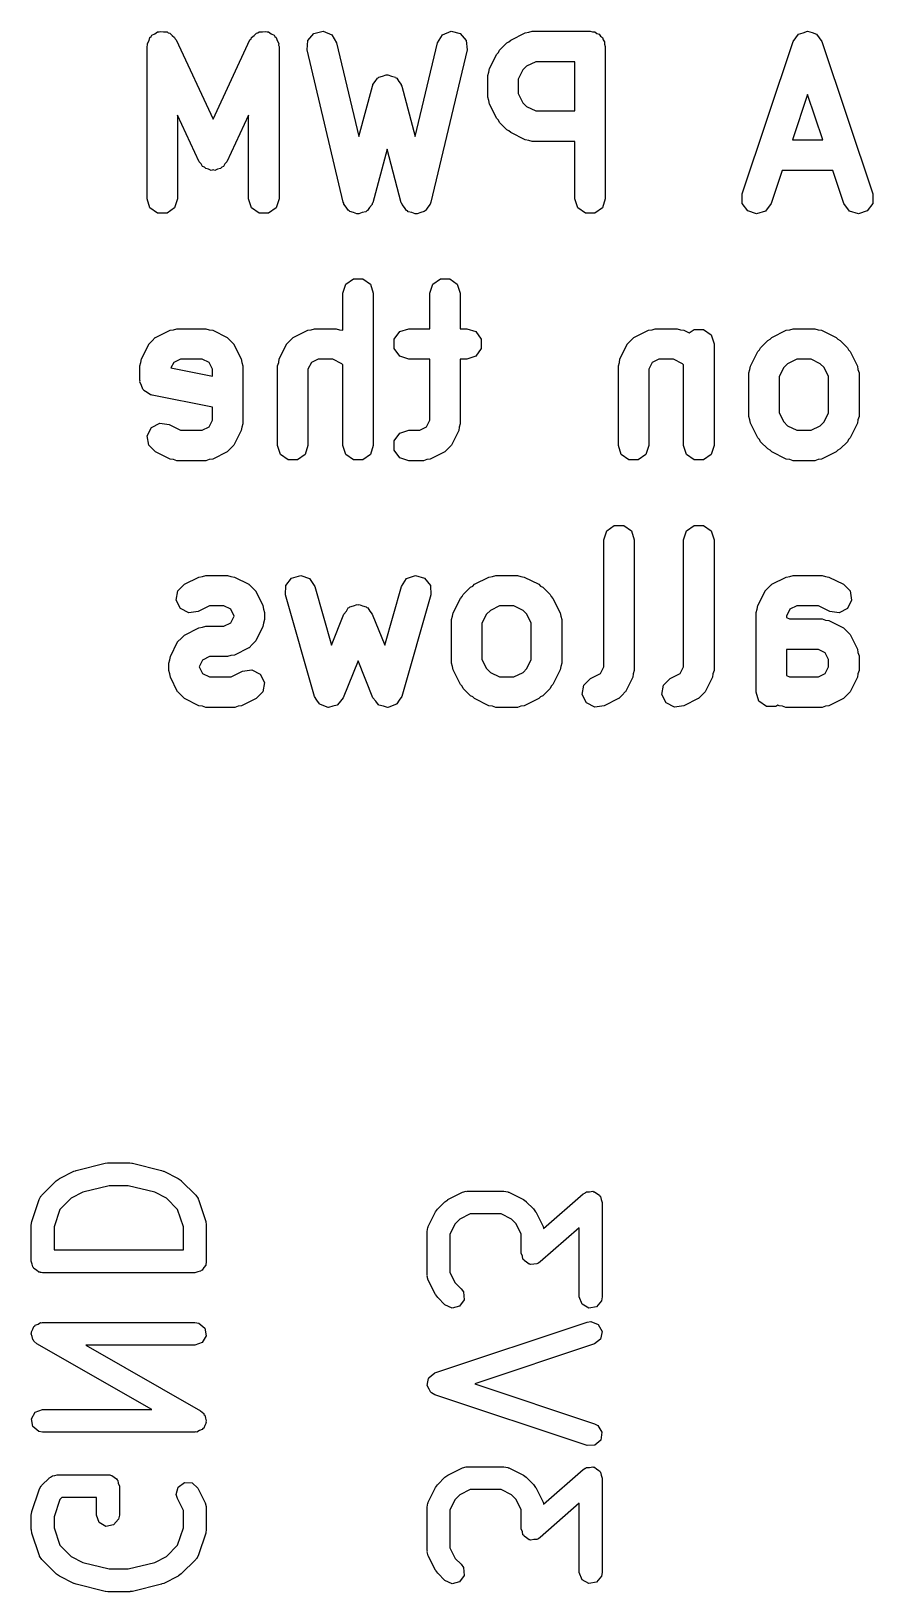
# Model space of a CAD drawing. Extents: x 102.4 to 200.2, y -128.1 to -62.9.
# Drawn here: x 168.97 to 174.5, y -91.78 to -81.54 of the extents above; entities that cross this region are included whole.
import ezdxf

# ---------------------------------------------------------------- set-up
doc = ezdxf.new("R2010")
doc.units = 0
doc.layers.add('BLACK', color=7, linetype='CONTINUOUS')

msp = doc.modelspace()

# ---------------------------------------------------------------- linework, layer by layer
at = {"layer": 'BLACK', "linetype": 'CONTINUOUS'}
for p, q in [((169.76, -81.5731), (169.765, -81.5645)), ((169.765, -81.5645), (169.785, -81.5553)), ((169.785, -81.5553), (169.802, -81.5425)), ((169.802, -81.5425), (169.812, -81.5425)), ((169.812, -81.5425), (169.821, -81.5384)), ((169.821, -81.5384), (169.842, -81.5425)), ((169.842, -81.5425), (169.864, -81.5425)), ((169.864, -81.5425), (169.872, -81.5483)), ((169.872, -81.5483), (169.882, -81.5501)), ((169.882, -81.5501), (169.897, -81.566)), ((170.437, -81.566), (170.452, -81.5501)), ((170.452, -81.5501), (170.461, -81.5483)), ((170.461, -81.5483), (170.469, -81.5425)), ((170.469, -81.5425), (170.491, -81.5425)), ((170.491, -81.5425), (170.512, -81.5384)), ((170.512, -81.5384), (170.521, -81.5425)), ((170.521, -81.5425), (170.531, -81.5425)), ((170.531, -81.5425), (170.549, -81.5553)), ((170.549, -81.5553), (170.568, -81.5645)), ((170.568, -81.5645), (170.573, -81.5731)), ((170.789, -81.5992), (170.829, -81.5523)), ((170.829, -81.5523), (170.889, -81.5379)), ((170.889, -81.5379), (170.946, -81.5617)), ((170.946, -81.5617), (170.978, -81.6145)), ((171.641, -81.6145), (171.673, -81.5617)), ((171.673, -81.5617), (171.73, -81.5379)), ((171.73, -81.5379), (171.79, -81.5523)), ((171.79, -81.5523), (171.83, -81.5992)), ((172.122, -81.5958), (172.217, -81.5482)), ((172.217, -81.5482), (172.24, -81.5447)), ((172.24, -81.5447), (172.262, -81.5376)), ((172.262, -81.5376), (172.643, -81.5376)), ((172.643, -81.5376), (172.658, -81.5425)), ((172.658, -81.5425), (172.674, -81.5425)), ((172.674, -81.5425), (172.687, -81.5518)), ((172.687, -81.5518), (172.702, -81.5567)), ((172.702, -81.5567), (172.711, -81.5695)), ((173.994, -81.5817), (174.012, -81.5572)), ((174.012, -81.5572), (174.013, -81.5569)), ((174.013, -81.5563), (174.042, -81.5472)), ((174.013, -81.5569), (174.013, -81.5563)), ((174.042, -81.5472), (174.071, -81.5376)), ((174.071, -81.5379), (174.072, -81.5376)), ((174.071, -81.5376), (174.071, -81.5379)), ((174.072, -81.5376), (174.101, -81.5471)), ((174.101, -81.5471), (174.13, -81.5563)), ((174.13, -81.5563), (174.13, -81.5569)), ((174.13, -81.5569), (174.131, -81.5572)), ((174.131, -81.5572), (174.148, -81.5817)), ((169.733, -81.6376), (169.736, -81.6283)), ((169.733, -82.6376), (169.733, -81.6376)), ((169.735, -81.6186), (169.746, -81.5995)), ((169.736, -81.6283), (169.735, -81.6186)), ((169.746, -81.5995), (169.752, -81.5788)), ((169.752, -81.5788), (169.76, -81.5731)), ((169.897, -81.566), (169.914, -81.5788)), ((169.914, -81.5788), (169.917, -81.5882)), ((169.917, -81.5882), (169.924, -81.5953)), ((169.924, -81.5953), (170.167, -82.1154)), ((170.167, -82.1154), (170.409, -81.5953)), ((170.409, -81.5953), (170.416, -81.5882)), ((170.416, -81.5882), (170.419, -81.5788)), ((170.419, -81.5788), (170.437, -81.566)), ((170.573, -81.5731), (170.581, -81.5788)), ((170.581, -81.5788), (170.588, -81.5995)), ((170.588, -81.5995), (170.598, -81.6186)), ((170.598, -81.6186), (170.597, -81.6283)), ((170.597, -81.6283), (170.6, -81.6376)), ((170.6, -81.6376), (170.6, -82.6376)), ((170.784, -81.6608), (170.789, -81.5992)), ((171.022, -82.6608), (170.784, -81.6608)), ((170.978, -81.6145), (171.125, -82.2289)), ((171.495, -82.2289), (171.641, -81.6145)), ((171.835, -81.6608), (171.597, -82.6608)), ((171.83, -81.5992), (171.835, -81.6608)), ((172.041, -81.6766), (172.048, -81.6621)), ((172.048, -81.6621), (172.096, -81.6145)), ((172.096, -81.6145), (172.11, -81.6072)), ((172.11, -81.6072), (172.122, -81.5958)), ((172.711, -81.5695), (172.724, -81.5788)), ((172.724, -81.5788), (172.729, -81.5939)), ((172.729, -81.5939), (172.738, -81.6067)), ((172.738, -81.6067), (172.738, -81.6226)), ((172.738, -81.6226), (172.743, -81.6376)), ((172.743, -81.6376), (172.743, -82.6376)), ((173.643, -82.606), (173.977, -81.606)), ((173.977, -81.606), (173.994, -81.5817)), ((174.148, -81.5817), (174.166, -81.606)), ((174.166, -81.606), (174.5, -82.606)), ((171.982, -81.7834), (172.03, -81.6881)), ((172.03, -81.6881), (172.041, -81.6766)), ((172.226, -81.7674), (172.201, -81.7921)), ((172.286, -81.7376), (172.226, -81.7674)), ((172.543, -81.7376), (172.286, -81.7376)), ((172.543, -82.0614), (172.543, -81.7376)), ((171.216, -81.8874), (171.232, -81.8674)), ((171.232, -81.8674), (171.246, -81.8457)), ((171.246, -81.8457), (171.252, -81.8437)), ((171.252, -81.8437), (171.255, -81.8394)), ((171.255, -81.8394), (171.28, -81.8328)), ((171.28, -81.8328), (171.304, -81.8235)), ((171.304, -81.8235), (171.31, -81.8249)), ((171.31, -81.8249), (171.315, -81.8235)), ((171.315, -81.8235), (171.339, -81.8328)), ((171.339, -81.8328), (171.364, -81.8394)), ((171.364, -81.8394), (171.367, -81.8437)), ((171.367, -81.8437), (171.373, -81.8457)), ((171.373, -81.8457), (171.387, -81.8673)), ((171.387, -81.8673), (171.403, -81.8874)), ((171.971, -81.8281), (171.979, -81.8062)), ((171.971, -81.971), (171.971, -81.8281)), ((171.979, -81.8062), (171.982, -81.7834)), ((172.201, -81.7921), (172.171, -81.8517)), ((172.171, -81.8517), (172.171, -81.9473)), ((171.125, -82.2289), (171.213, -81.8976)), ((171.213, -81.8976), (171.216, -81.8929)), ((171.216, -81.8929), (171.216, -81.8874)), ((171.403, -81.8874), (171.403, -81.8929)), ((171.403, -81.8929), (171.406, -81.8976)), ((171.406, -81.8976), (171.495, -82.2289)), ((171.979, -81.9929), (171.971, -81.971)), ((172.171, -81.9473), (172.201, -82.007)), ((174.071, -81.9538), (173.972, -82.2519)), ((174.171, -82.2519), (174.071, -81.9538)), ((171.982, -82.0157), (171.979, -81.9929)), ((172.03, -82.1109), (171.982, -82.0157)), ((172.201, -82.007), (172.226, -82.0316)), ((172.226, -82.0316), (172.286, -82.0614)), ((172.286, -82.0614), (172.543, -82.0614)), ((170.076, -82.3942), (169.933, -82.0884)), ((169.933, -82.0884), (169.933, -82.6376)), ((170.4, -82.0884), (170.257, -82.3942)), ((170.4, -82.6376), (170.4, -82.0884)), ((172.041, -82.1225), (172.03, -82.1109)), ((172.048, -82.1369), (172.041, -82.1225)), ((172.096, -82.1845), (172.048, -82.1369)), ((172.11, -82.1919), (172.096, -82.1845)), ((172.122, -82.2033), (172.11, -82.1919)), ((172.217, -82.2509), (172.122, -82.2033)), ((172.24, -82.2543), (172.217, -82.2509)), ((172.262, -82.2614), (172.24, -82.2543)), ((172.543, -82.2614), (172.262, -82.2614)), ((172.543, -82.6376), (172.543, -82.2614)), ((173.972, -82.2519), (174.171, -82.2519)), ((171.31, -82.3114), (171.216, -82.6634)), ((171.403, -82.6634), (171.31, -82.3114)), ((170.089, -82.4082), (170.076, -82.3942)), ((170.098, -82.425), (170.089, -82.4082)), ((170.11, -82.4303), (170.098, -82.425)), ((170.118, -82.4394), (170.11, -82.4303)), ((170.137, -82.443), (170.118, -82.4394)), ((170.154, -82.4512), (170.137, -82.443)), ((170.167, -82.4488), (170.154, -82.4512)), ((170.179, -82.4512), (170.167, -82.4488)), ((170.196, -82.443), (170.179, -82.4512)), ((170.215, -82.4394), (170.196, -82.443)), ((170.224, -82.4303), (170.215, -82.4394)), ((170.235, -82.425), (170.224, -82.4303)), ((170.244, -82.4082), (170.235, -82.425)), ((170.257, -82.3942), (170.244, -82.4082)), ((173.905, -82.4519), (173.833, -82.6692)), ((174.237, -82.4519), (173.905, -82.4519)), ((174.31, -82.6692), (174.237, -82.4519)), ((169.752, -82.6964), (169.733, -82.6376)), ((169.933, -82.6376), (169.914, -82.6964)), ((170.419, -82.6964), (170.4, -82.6376)), ((170.6, -82.6376), (170.581, -82.6964)), ((171.025, -82.6667), (171.022, -82.6608)), ((171.026, -82.6736), (171.025, -82.6667)), ((171.041, -82.6926), (171.026, -82.6736)), ((171.211, -82.6761), (171.195, -82.6947)), ((171.212, -82.6692), (171.211, -82.6761)), ((171.216, -82.6634), (171.212, -82.6692)), ((171.407, -82.6692), (171.403, -82.6634)), ((171.408, -82.6761), (171.407, -82.6692)), ((171.424, -82.6947), (171.408, -82.6761)), ((171.593, -82.6736), (171.578, -82.6926)), ((171.594, -82.6667), (171.593, -82.6736)), ((171.597, -82.6608), (171.594, -82.6667)), ((172.562, -82.6964), (172.543, -82.6376)), ((172.743, -82.6376), (172.724, -82.6964)), ((173.643, -82.6678), (173.643, -82.606)), ((173.679, -82.7181), (173.643, -82.6678)), ((173.833, -82.6692), (173.796, -82.719)), ((174.347, -82.719), (174.31, -82.6692)), ((174.5, -82.6678), (174.464, -82.7181)), ((174.5, -82.606), (174.5, -82.6678)), ((169.802, -82.7327), (169.752, -82.6964)), ((169.864, -82.7327), (169.802, -82.7327)), ((169.914, -82.6964), (169.864, -82.7327)), ((170.469, -82.7327), (170.419, -82.6964)), ((170.531, -82.7327), (170.469, -82.7327)), ((170.581, -82.6964), (170.531, -82.7327)), ((171.054, -82.7135), (171.041, -82.6926)), ((171.06, -82.7162), (171.054, -82.7135)), ((171.065, -82.7216), (171.06, -82.7162)), ((171.088, -82.7279), (171.065, -82.7216)), ((171.111, -82.7373), (171.088, -82.7279)), ((171.118, -82.7357), (171.111, -82.7373)), ((171.124, -82.7375), (171.118, -82.7357)), ((171.147, -82.7287), (171.124, -82.7375)), ((171.171, -82.723), (171.147, -82.7287)), ((171.176, -82.7177), (171.171, -82.723)), ((171.182, -82.7153), (171.176, -82.7177)), ((171.195, -82.6947), (171.182, -82.7153)), ((171.437, -82.7153), (171.424, -82.6947)), ((171.443, -82.7177), (171.437, -82.7153)), ((171.448, -82.723), (171.443, -82.7177)), ((171.472, -82.7287), (171.448, -82.723)), ((171.495, -82.7375), (171.472, -82.7287)), ((171.501, -82.7357), (171.495, -82.7375)), ((171.508, -82.7373), (171.501, -82.7357)), ((171.531, -82.7279), (171.508, -82.7373)), ((171.554, -82.7216), (171.531, -82.7279)), ((171.559, -82.7162), (171.554, -82.7216)), ((171.565, -82.7135), (171.559, -82.7162)), ((171.578, -82.6926), (171.565, -82.7135)), ((172.612, -82.7327), (172.562, -82.6964)), ((172.674, -82.7327), (172.612, -82.7327)), ((172.724, -82.6964), (172.674, -82.7327)), ((173.737, -82.7376), (173.679, -82.7181)), ((173.796, -82.719), (173.737, -82.7376)), ((174.406, -82.7376), (174.347, -82.719)), ((174.464, -82.7181), (174.406, -82.7376)), ((171.019, -83.2576), (171.038, -83.1988)), ((171.038, -83.1988), (171.088, -83.1625)), ((171.088, -83.1625), (171.15, -83.1625)), ((171.15, -83.1625), (171.2, -83.1988)), ((171.2, -83.1988), (171.219, -83.2576)), ((171.59, -83.2576), (171.61, -83.1988)), ((171.61, -83.1988), (171.66, -83.1625)), ((171.66, -83.1625), (171.721, -83.1625)), ((171.721, -83.1625), (171.771, -83.1988)), ((171.771, -83.1988), (171.79, -83.2576)), ((171.019, -83.5012), (171.019, -83.2576)), ((171.219, -83.2576), (171.219, -84.2576)), ((171.59, -83.491), (171.59, -83.2576)), ((171.79, -83.2576), (171.79, -83.491)), ((169.789, -83.5491), (169.884, -83.5015)), ((169.884, -83.5015), (169.907, -83.4981)), ((169.907, -83.4981), (169.929, -83.491)), ((169.929, -83.491), (170.119, -83.491)), ((170.119, -83.491), (170.141, -83.4981)), ((170.141, -83.4981), (170.164, -83.5015)), ((170.164, -83.5015), (170.259, -83.5491)), ((170.693, -83.5491), (170.789, -83.5015)), ((170.789, -83.5015), (170.811, -83.4981)), ((170.811, -83.4981), (170.833, -83.491)), ((170.833, -83.491), (170.976, -83.491)), ((170.976, -83.491), (170.998, -83.4981)), ((170.998, -83.4981), (171.019, -83.5012)), ((171.357, -83.56), (171.394, -83.51)), ((171.394, -83.51), (171.452, -83.491)), ((171.452, -83.491), (171.59, -83.491)), ((171.79, -83.491), (171.833, -83.491)), ((171.833, -83.491), (171.892, -83.51)), ((171.892, -83.51), (171.928, -83.56)), ((172.931, -83.5491), (173.027, -83.5015)), ((173.027, -83.5015), (173.05, -83.4981)), ((173.05, -83.4981), (173.071, -83.491)), ((173.071, -83.491), (173.214, -83.491)), ((173.214, -83.491), (173.236, -83.4981)), ((173.236, -83.4981), (173.259, -83.5015)), ((173.259, -83.5015), (173.294, -83.5191)), ((173.294, -83.5191), (173.326, -83.4958)), ((173.326, -83.4958), (173.388, -83.4958)), ((173.388, -83.4958), (173.438, -83.5322)), ((173.836, -83.5491), (173.931, -83.5015)), ((173.931, -83.5015), (173.954, -83.4981)), ((173.954, -83.4981), (173.976, -83.491)), ((173.976, -83.491), (174.119, -83.491)), ((174.119, -83.491), (174.141, -83.4981)), ((174.141, -83.4981), (174.164, -83.5015)), ((174.164, -83.5015), (174.259, -83.5491)), ((169.696, -83.6891), (169.744, -83.5939)), ((169.744, -83.5933), (169.745, -83.5925)), ((169.744, -83.5939), (169.744, -83.5933)), ((169.745, -83.5925), (169.766, -83.5713)), ((169.766, -83.5713), (169.787, -83.5498)), ((169.787, -83.5498), (169.788, -83.5497)), ((169.788, -83.5497), (169.789, -83.5491)), ((170.259, -83.5491), (170.26, -83.5497)), ((170.26, -83.5497), (170.26, -83.5498)), ((170.26, -83.5498), (170.282, -83.5713)), ((170.282, -83.5713), (170.303, -83.5925)), ((170.303, -83.5925), (170.303, -83.5933)), ((170.303, -83.5933), (170.304, -83.5939)), ((170.304, -83.5939), (170.351, -83.6891)), ((170.601, -83.6891), (170.649, -83.5939)), ((170.649, -83.5925), (170.671, -83.5713)), ((170.649, -83.5933), (170.649, -83.5925)), ((170.649, -83.5939), (170.649, -83.5933)), ((170.671, -83.5713), (170.692, -83.5498)), ((170.692, -83.5498), (170.693, -83.5497)), ((170.693, -83.5497), (170.693, -83.5491)), ((171.357, -83.6219), (171.357, -83.56)), ((171.928, -83.56), (171.928, -83.6219)), ((172.839, -83.6891), (172.887, -83.5939)), ((172.887, -83.5925), (172.909, -83.5713)), ((172.887, -83.5933), (172.887, -83.5925)), ((172.887, -83.5939), (172.887, -83.5933)), ((172.909, -83.5713), (172.93, -83.5498)), ((172.93, -83.5498), (172.931, -83.5497)), ((172.931, -83.5497), (172.931, -83.5491)), ((173.438, -83.5322), (173.457, -83.591)), ((173.457, -83.591), (173.457, -84.2576)), ((173.763, -83.6155), (173.81, -83.5679)), ((173.81, -83.5679), (173.825, -83.5605)), ((173.825, -83.5605), (173.836, -83.5491)), ((174.259, -83.5491), (174.271, -83.5605)), ((174.271, -83.5605), (174.285, -83.5679)), ((174.285, -83.5679), (174.333, -83.6155)), ((169.686, -83.7338), (169.693, -83.7119)), ((169.693, -83.7119), (169.696, -83.6891)), ((169.908, -83.7131), (169.89, -83.748)), ((169.952, -83.691), (169.908, -83.7131)), ((170.095, -83.691), (169.952, -83.691)), ((170.14, -83.7131), (170.095, -83.691)), ((170.162, -83.7574), (170.14, -83.7131)), ((170.351, -83.6891), (170.355, -83.7119)), ((170.355, -83.7119), (170.362, -83.7338)), ((170.59, -83.7338), (170.598, -83.7119)), ((170.598, -83.7119), (170.601, -83.6891)), ((170.813, -83.7131), (170.79, -83.7574)), ((170.857, -83.691), (170.813, -83.7131)), ((170.953, -83.691), (170.857, -83.691)), ((171.012, -83.7208), (170.953, -83.691)), ((171.394, -83.6719), (171.357, -83.6219)), ((171.452, -83.691), (171.394, -83.6719)), ((171.59, -83.691), (171.452, -83.691)), ((171.59, -84.0912), (171.59, -83.691)), ((171.833, -83.691), (171.79, -83.691)), ((171.79, -83.691), (171.79, -84.1148)), ((171.892, -83.6719), (171.833, -83.691)), ((171.928, -83.6219), (171.892, -83.6719)), ((172.829, -83.7338), (172.836, -83.7119)), ((172.836, -83.7119), (172.839, -83.6891)), ((173.051, -83.7131), (173.029, -83.7574)), ((173.095, -83.691), (173.051, -83.7131)), ((173.191, -83.691), (173.095, -83.691)), ((173.25, -83.7208), (173.191, -83.691)), ((173.696, -83.7367), (173.744, -83.6415)), ((173.744, -83.6415), (173.755, -83.6299)), ((173.755, -83.6299), (173.763, -83.6155)), ((174, -83.691), (173.94, -83.7208)), ((174.095, -83.691), (174, -83.691)), ((174.155, -83.7208), (174.095, -83.691)), ((174.333, -83.6155), (174.34, -83.6299)), ((174.34, -83.6299), (174.351, -83.6415)), ((174.351, -83.6415), (174.399, -83.7367)), ((169.686, -83.829), (169.686, -83.7338)), ((169.89, -83.748), (170.162, -83.8023)), ((170.162, -83.8023), (170.162, -83.7574)), ((170.362, -83.7338), (170.362, -84.1148)), ((170.59, -84.2576), (170.59, -83.7338)), ((170.79, -83.7574), (170.79, -84.2576)), ((171.019, -83.7276), (171.012, -83.7208)), ((171.019, -84.2576), (171.019, -83.7276)), ((172.829, -84.2576), (172.829, -83.7338)), ((173.029, -83.7574), (173.029, -84.2576)), ((173.257, -83.7276), (173.25, -83.7208)), ((173.257, -84.2576), (173.257, -83.7276)), ((173.686, -83.7814), (173.693, -83.7595)), ((173.686, -84.0671), (173.686, -83.7814)), ((173.693, -83.7595), (173.696, -83.7367)), ((173.916, -83.7454), (173.886, -83.805)), ((173.886, -83.805), (173.886, -84.0435)), ((173.94, -83.7208), (173.916, -83.7454)), ((174.18, -83.7454), (174.155, -83.7208)), ((174.21, -83.805), (174.18, -83.7454)), ((174.21, -84.0435), (174.21, -83.805)), ((174.399, -83.7367), (174.402, -83.7595)), ((174.402, -83.7595), (174.41, -83.7814)), ((174.41, -83.7814), (174.41, -84.0671)), ((169.688, -83.8348), (169.686, -83.829)), ((169.686, -83.8407), (169.688, -83.8348)), ((169.697, -83.8637), (169.686, -83.8407)), ((169.705, -83.8878), (169.697, -83.8637)), ((169.71, -83.8914), (169.705, -83.8878)), ((169.712, -83.8969), (169.71, -83.8914)), ((169.734, -83.9093), (169.712, -83.8969)), ((169.755, -83.9242), (169.734, -83.9093)), ((169.761, -83.9242), (169.755, -83.9242)), ((169.766, -83.9271), (169.761, -83.9242)), ((170.162, -84.0063), (169.766, -83.9271)), ((170.162, -84.0912), (170.162, -84.0063)), ((169.762, -84.1398), (169.817, -84.1114)), ((169.817, -84.1114), (169.878, -84.1206)), ((169.878, -84.1206), (169.952, -84.1576)), ((170.14, -84.1355), (170.162, -84.0912)), ((170.362, -84.1148), (170.355, -84.1367)), ((171.568, -84.1355), (171.59, -84.0912)), ((171.79, -84.1148), (171.783, -84.1367)), ((173.693, -84.0891), (173.686, -84.0671)), ((173.696, -84.1119), (173.693, -84.0891)), ((173.744, -84.2071), (173.696, -84.1119)), ((173.886, -84.0435), (173.916, -84.1031)), ((173.916, -84.1031), (173.94, -84.1278)), ((174.155, -84.1278), (174.18, -84.1031)), ((174.18, -84.1031), (174.21, -84.0435)), ((174.399, -84.1119), (174.351, -84.2071)), ((174.402, -84.0891), (174.399, -84.1119)), ((174.41, -84.0671), (174.402, -84.0891)), ((169.734, -84.1951), (169.762, -84.1398)), ((169.745, -84.2561), (169.734, -84.1951)), ((169.952, -84.1576), (170.095, -84.1576)), ((170.095, -84.1576), (170.14, -84.1355)), ((170.351, -84.1595), (170.304, -84.2547)), ((170.355, -84.1367), (170.351, -84.1595)), ((171.357, -84.2267), (171.394, -84.1767)), ((171.357, -84.2885), (171.357, -84.2267)), ((171.394, -84.1767), (171.452, -84.1576)), ((171.452, -84.1576), (171.524, -84.1576)), ((171.524, -84.1576), (171.568, -84.1355)), ((171.78, -84.1595), (171.732, -84.2547)), ((171.783, -84.1367), (171.78, -84.1595)), ((173.755, -84.2186), (173.744, -84.2071)), ((173.763, -84.2331), (173.755, -84.2186)), ((173.94, -84.1278), (174, -84.1576)), ((174, -84.1576), (174.095, -84.1576)), ((174.095, -84.1576), (174.155, -84.1278)), ((174.34, -84.2186), (174.333, -84.2331)), ((174.351, -84.2071), (174.34, -84.2186)), ((169.789, -84.2994), (169.745, -84.2561)), ((169.884, -84.3471), (169.789, -84.2994)), ((170.259, -84.2994), (170.164, -84.3471)), ((170.26, -84.2989), (170.259, -84.2994)), ((170.282, -84.2772), (170.26, -84.2988)), ((170.26, -84.2988), (170.26, -84.2989)), ((170.303, -84.2561), (170.282, -84.2772)), ((170.304, -84.2547), (170.303, -84.2553)), ((170.303, -84.2553), (170.303, -84.2561)), ((170.61, -84.3164), (170.59, -84.2576)), ((170.66, -84.3527), (170.61, -84.3164)), ((170.771, -84.3164), (170.721, -84.3527)), ((170.79, -84.2576), (170.771, -84.3164)), ((171.038, -84.3164), (171.019, -84.2576)), ((171.088, -84.3527), (171.038, -84.3164)), ((171.2, -84.3164), (171.15, -84.3527)), ((171.219, -84.2576), (171.2, -84.3164)), ((171.394, -84.3385), (171.357, -84.2885)), ((171.688, -84.2994), (171.592, -84.3471)), ((171.689, -84.2988), (171.688, -84.2989)), ((171.688, -84.2989), (171.688, -84.2994)), ((171.71, -84.2772), (171.689, -84.2988)), ((171.732, -84.2561), (171.71, -84.2772)), ((171.732, -84.2547), (171.732, -84.2553)), ((171.732, -84.2553), (171.732, -84.2561)), ((172.848, -84.3164), (172.829, -84.2576)), ((172.898, -84.3527), (172.848, -84.3164)), ((173.009, -84.3164), (172.959, -84.3527)), ((173.029, -84.2576), (173.009, -84.3164)), ((173.276, -84.3164), (173.257, -84.2576)), ((173.326, -84.3527), (173.276, -84.3164)), ((173.438, -84.3164), (173.388, -84.3527)), ((173.457, -84.2576), (173.438, -84.3164)), ((173.81, -84.2807), (173.763, -84.2331)), ((173.825, -84.2881), (173.81, -84.2807)), ((173.836, -84.2994), (173.825, -84.2881)), ((173.931, -84.3471), (173.836, -84.2994)), ((174.259, -84.2994), (174.164, -84.3471)), ((174.271, -84.2881), (174.259, -84.2994)), ((174.285, -84.2807), (174.271, -84.2881)), ((174.333, -84.2331), (174.285, -84.2807)), ((169.907, -84.3505), (169.884, -84.3471)), ((169.929, -84.3576), (169.907, -84.3505)), ((170.119, -84.3576), (169.929, -84.3576)), ((170.141, -84.3505), (170.119, -84.3576)), ((170.164, -84.3471), (170.141, -84.3505)), ((170.721, -84.3527), (170.66, -84.3527)), ((171.15, -84.3527), (171.088, -84.3527)), ((171.452, -84.3576), (171.394, -84.3385)), ((171.548, -84.3576), (171.452, -84.3576)), ((171.57, -84.3505), (171.548, -84.3576)), ((171.592, -84.3471), (171.57, -84.3505)), ((172.959, -84.3527), (172.898, -84.3527)), ((173.388, -84.3527), (173.326, -84.3527)), ((173.954, -84.3505), (173.931, -84.3471)), ((173.976, -84.3576), (173.954, -84.3505)), ((174.119, -84.3576), (173.976, -84.3576)), ((174.141, -84.3505), (174.119, -84.3576)), ((174.164, -84.3471), (174.141, -84.3505)), ((172.733, -84.8776), (172.752, -84.8188)), ((172.752, -84.8188), (172.802, -84.7825)), ((172.802, -84.7825), (172.864, -84.7825)), ((172.864, -84.7825), (172.914, -84.8188)), ((172.914, -84.8188), (172.933, -84.8776)), ((173.257, -84.8776), (173.276, -84.8188)), ((173.276, -84.8188), (173.326, -84.7825)), ((173.326, -84.7825), (173.388, -84.7825)), ((173.388, -84.7825), (173.438, -84.8188)), ((173.438, -84.8188), (173.457, -84.8776)), ((172.733, -85.7112), (172.733, -84.8776)), ((172.933, -84.8776), (172.933, -85.7348)), ((173.257, -85.7112), (173.257, -84.8776)), ((173.457, -84.8776), (173.457, -85.7348)), ((169.979, -85.1691), (170.074, -85.1215)), ((170.074, -85.1215), (170.097, -85.1181)), ((170.097, -85.1181), (170.119, -85.111)), ((170.119, -85.111), (170.262, -85.111)), ((170.262, -85.111), (170.284, -85.1181)), ((170.284, -85.1181), (170.307, -85.1215)), ((170.307, -85.1215), (170.402, -85.1691)), ((170.644, -85.1767), (170.682, -85.128)), ((170.682, -85.128), (170.742, -85.111)), ((170.742, -85.111), (170.8, -85.1322)), ((170.8, -85.1322), (170.834, -85.1835)), ((171.404, -85.1835), (171.438, -85.1322)), ((171.438, -85.1322), (171.496, -85.111)), ((171.496, -85.111), (171.556, -85.128)), ((171.556, -85.128), (171.594, -85.1767)), ((171.884, -85.1691), (171.979, -85.1215)), ((171.979, -85.1215), (172.002, -85.1181)), ((172.002, -85.1181), (172.024, -85.111)), ((172.024, -85.111), (172.167, -85.111)), ((172.167, -85.111), (172.189, -85.1181)), ((172.189, -85.1181), (172.211, -85.1215)), ((172.211, -85.1215), (172.307, -85.1691)), ((173.836, -85.1691), (173.931, -85.1215)), ((173.931, -85.1215), (173.954, -85.1181)), ((173.954, -85.1181), (173.976, -85.111)), ((173.976, -85.111), (174.167, -85.111)), ((174.167, -85.111), (174.189, -85.1181)), ((174.189, -85.1181), (174.211, -85.1215)), ((174.211, -85.1215), (174.307, -85.1691)), ((169.925, -85.2735), (169.935, -85.2125)), ((169.935, -85.2125), (169.979, -85.1691)), ((170.402, -85.1691), (170.402, -85.1697)), ((170.402, -85.1697), (170.403, -85.1698)), ((170.403, -85.1698), (170.424, -85.1913)), ((170.424, -85.1913), (170.446, -85.2125)), ((170.446, -85.2125), (170.446, -85.2133)), ((170.446, -85.2133), (170.447, -85.2138)), ((170.447, -85.2138), (170.494, -85.3091)), ((170.642, -85.2384), (170.644, -85.1767)), ((170.832, -85.9051), (170.642, -85.2384)), ((170.834, -85.1835), (170.944, -85.5689)), ((171.294, -85.5689), (171.404, -85.1835)), ((171.596, -85.2384), (171.406, -85.9051)), ((171.594, -85.1767), (171.596, -85.2384)), ((171.792, -85.2615), (171.803, -85.2499)), ((171.803, -85.2499), (171.81, -85.2355)), ((171.81, -85.2355), (171.858, -85.1879)), ((171.858, -85.1879), (171.872, -85.1805)), ((171.872, -85.1805), (171.884, -85.1691)), ((172.307, -85.1691), (172.318, -85.1805)), ((172.318, -85.1805), (172.333, -85.1879)), ((172.333, -85.1879), (172.38, -85.2355)), ((172.38, -85.2355), (172.388, -85.2499)), ((172.388, -85.2499), (172.399, -85.2615)), ((173.744, -85.3091), (173.792, -85.2138)), ((173.792, -85.2125), (173.814, -85.1913)), ((173.792, -85.2133), (173.792, -85.2125)), ((173.792, -85.2138), (173.792, -85.2133)), ((173.814, -85.1913), (173.835, -85.1698)), ((173.835, -85.1698), (173.836, -85.1697)), ((173.836, -85.1697), (173.836, -85.1691)), ((174.307, -85.1691), (174.351, -85.2125)), ((174.351, -85.2125), (174.361, -85.2735)), ((169.953, -85.3287), (169.925, -85.2735)), ((170.007, -85.3572), (169.953, -85.3287)), ((170.069, -85.348), (170.007, -85.3572)), ((170.143, -85.311), (170.069, -85.348)), ((170.238, -85.311), (170.143, -85.311)), ((170.283, -85.3331), (170.238, -85.311)), ((170.305, -85.3774), (170.283, -85.3331)), ((170.494, -85.3091), (170.498, -85.3319)), ((170.498, -85.3319), (170.505, -85.3538)), ((170.505, -85.3538), (170.505, -85.4014)), ((171.026, -85.3643), (171.042, -85.3454)), ((171.042, -85.3454), (171.055, -85.3246)), ((171.055, -85.3246), (171.061, -85.3221)), ((171.061, -85.3221), (171.066, -85.3168)), ((171.066, -85.3168), (171.09, -85.3108)), ((171.09, -85.3108), (171.112, -85.3016)), ((171.112, -85.3016), (171.119, -85.3033)), ((171.119, -85.3033), (171.126, -85.3016)), ((171.126, -85.3016), (171.148, -85.3108)), ((171.148, -85.3108), (171.172, -85.3168)), ((171.172, -85.3168), (171.177, -85.3221)), ((171.177, -85.3221), (171.183, -85.3246)), ((171.183, -85.3246), (171.196, -85.3454)), ((171.196, -85.3454), (171.212, -85.3643)), ((171.744, -85.3567), (171.792, -85.2615)), ((171.988, -85.3408), (171.963, -85.3654)), ((172.047, -85.311), (171.988, -85.3408)), ((172.143, -85.311), (172.047, -85.311)), ((172.203, -85.3408), (172.143, -85.311)), ((172.227, -85.3654), (172.203, -85.3408)), ((172.399, -85.2615), (172.447, -85.3567)), ((173.733, -85.3538), (173.74, -85.3319)), ((173.733, -85.8776), (173.733, -85.3538)), ((173.74, -85.3319), (173.744, -85.3091)), ((173.955, -85.3331), (173.933, -85.3774)), ((174, -85.311), (173.955, -85.3331)), ((174.143, -85.311), (174, -85.311)), ((174.217, -85.348), (174.143, -85.311)), ((174.278, -85.3572), (174.217, -85.348)), ((174.333, -85.3287), (174.278, -85.3572)), ((174.361, -85.2735), (174.333, -85.3287)), ((169.979, -85.5025), (170.074, -85.4548)), ((170.074, -85.4548), (170.097, -85.4514)), ((170.097, -85.4514), (170.119, -85.4443)), ((170.119, -85.4443), (170.238, -85.4443)), ((170.238, -85.4443), (170.283, -85.4221)), ((170.283, -85.4221), (170.305, -85.3778)), ((170.305, -85.3778), (170.305, -85.3774)), ((170.494, -85.4462), (170.447, -85.5414)), ((170.498, -85.4234), (170.494, -85.4462)), ((170.505, -85.4014), (170.498, -85.4234)), ((170.944, -85.5689), (171.026, -85.3643)), ((171.212, -85.3643), (171.294, -85.5689)), ((171.733, -85.4014), (171.74, -85.3795)), ((171.733, -85.6871), (171.733, -85.4014)), ((171.74, -85.3795), (171.744, -85.3567)), ((171.963, -85.3654), (171.933, -85.425)), ((171.933, -85.425), (171.933, -85.6635)), ((172.257, -85.425), (172.227, -85.3654)), ((172.257, -85.6635), (172.257, -85.425)), ((172.447, -85.3567), (172.45, -85.3795)), ((172.45, -85.3795), (172.457, -85.4014)), ((172.457, -85.4014), (172.457, -85.6871)), ((173.933, -85.3774), (173.933, -85.3872)), ((173.933, -85.3872), (173.952, -85.3967)), ((173.952, -85.3967), (174.167, -85.3967)), ((174.167, -85.3967), (174.189, -85.4038)), ((174.189, -85.4038), (174.211, -85.4072)), ((174.211, -85.4072), (174.307, -85.4548)), ((174.307, -85.4548), (174.307, -85.4554)), ((174.307, -85.4554), (174.308, -85.4555)), ((174.308, -85.4555), (174.329, -85.477)), ((169.887, -85.6424), (169.934, -85.5472)), ((169.934, -85.5472), (169.935, -85.5466)), ((169.935, -85.5458), (169.957, -85.5247)), ((169.935, -85.5466), (169.935, -85.5458)), ((169.957, -85.5247), (169.978, -85.5031)), ((169.978, -85.5031), (169.979, -85.503)), ((169.979, -85.503), (169.979, -85.5025)), ((170.446, -85.5427), (170.424, -85.5639)), ((170.447, -85.5414), (170.446, -85.542)), ((170.446, -85.542), (170.446, -85.5427)), ((174.329, -85.477), (174.351, -85.4982)), ((174.351, -85.4982), (174.351, -85.499)), ((174.351, -85.499), (174.351, -85.4996)), ((174.351, -85.4996), (174.399, -85.5948)), ((169.883, -85.6652), (169.887, -85.6424)), ((170.143, -85.6443), (170.098, -85.6664)), ((170.262, -85.6443), (170.143, -85.6443)), ((170.284, -85.6372), (170.262, -85.6443)), ((170.307, -85.6337), (170.284, -85.6372)), ((170.402, -85.5861), (170.307, -85.6337)), ((170.403, -85.5854), (170.402, -85.5855)), ((170.402, -85.5855), (170.402, -85.5861)), ((170.424, -85.5639), (170.403, -85.5854)), ((171.933, -85.6635), (171.963, -85.7231)), ((172.227, -85.7231), (172.257, -85.6635)), ((173.933, -85.5967), (173.933, -85.7682)), ((174.143, -85.5967), (173.933, -85.5967)), ((174.187, -85.6188), (174.143, -85.5967)), ((174.21, -85.6631), (174.187, -85.6188)), ((174.21, -85.7112), (174.21, -85.6631)), ((174.399, -85.5948), (174.402, -85.6176)), ((174.402, -85.6176), (174.41, -85.6395)), ((174.41, -85.6395), (174.41, -85.7348)), ((169.876, -85.6871), (169.883, -85.6652)), ((169.876, -85.7348), (169.876, -85.6871)), ((169.883, -85.7567), (169.876, -85.7348)), ((169.887, -85.7795), (169.883, -85.7567)), ((170.098, -85.6664), (170.076, -85.7107)), ((170.076, -85.7107), (170.076, -85.7112)), ((170.076, -85.7112), (170.098, -85.7555)), ((170.098, -85.7555), (170.143, -85.7776)), ((170.286, -85.7776), (170.36, -85.7406)), ((170.36, -85.7406), (170.421, -85.7314)), ((170.421, -85.7314), (170.476, -85.7598)), ((170.476, -85.7598), (170.504, -85.8151)), ((171.119, -85.6707), (171.021, -85.9148)), ((171.217, -85.9148), (171.119, -85.6707)), ((171.74, -85.7091), (171.733, -85.6871)), ((171.744, -85.7319), (171.74, -85.7091)), ((171.792, -85.8271), (171.744, -85.7319)), ((171.963, -85.7231), (171.988, -85.7478)), ((171.988, -85.7478), (172.047, -85.7776)), ((172.143, -85.7776), (172.203, -85.7478)), ((172.203, -85.7478), (172.227, -85.7231)), ((172.447, -85.7319), (172.399, -85.8271)), ((172.45, -85.7091), (172.447, -85.7319)), ((172.457, -85.6871), (172.45, -85.7091)), ((172.646, -85.7882), (172.711, -85.7555)), ((172.711, -85.7555), (172.733, -85.7112)), ((172.926, -85.7567), (172.923, -85.7795)), ((172.933, -85.7348), (172.926, -85.7567)), ((173.17, -85.7882), (173.235, -85.7555)), ((173.235, -85.7555), (173.257, -85.7112)), ((173.45, -85.7567), (173.447, -85.7795)), ((173.457, -85.7348), (173.45, -85.7567)), ((174.143, -85.7776), (174.187, -85.7555)), ((174.187, -85.7555), (174.21, -85.7112)), ((174.402, -85.7567), (174.399, -85.7795)), ((174.41, -85.7348), (174.402, -85.7567)), ((169.934, -85.8747), (169.887, -85.7795)), ((170.143, -85.7776), (170.286, -85.7776)), ((170.504, -85.8151), (170.494, -85.8761)), ((171.803, -85.8386), (171.792, -85.8271)), ((171.81, -85.8531), (171.803, -85.8386)), ((171.858, -85.9007), (171.81, -85.8531)), ((172.047, -85.7776), (172.143, -85.7776)), ((172.38, -85.8531), (172.333, -85.9007)), ((172.388, -85.8386), (172.38, -85.8531)), ((172.399, -85.8271), (172.388, -85.8386)), ((172.592, -85.8925), (172.602, -85.8315)), ((172.602, -85.8315), (172.646, -85.7882)), ((172.923, -85.7795), (172.875, -85.8747)), ((173.115, -85.8925), (173.126, -85.8315)), ((173.126, -85.8315), (173.17, -85.7882)), ((173.447, -85.7795), (173.399, -85.8747)), ((173.933, -85.7682), (173.952, -85.7776)), ((173.952, -85.7776), (174.143, -85.7776)), ((174.399, -85.7795), (174.351, -85.8747)), ((169.935, -85.8753), (169.934, -85.8747)), ((169.935, -85.8761), (169.935, -85.8753)), ((169.957, -85.8972), (169.935, -85.8761)), ((169.978, -85.9188), (169.957, -85.8972)), ((169.979, -85.9189), (169.978, -85.9188)), ((169.979, -85.9194), (169.979, -85.9189)), ((170.074, -85.9671), (169.979, -85.9194)), ((170.097, -85.9705), (170.074, -85.9671)), ((170.119, -85.9776), (170.097, -85.9705)), ((170.331, -85.9705), (170.31, -85.9776)), ((170.354, -85.9671), (170.331, -85.9705)), ((170.449, -85.9194), (170.354, -85.9671)), ((170.494, -85.8761), (170.449, -85.9194)), ((170.849, -85.9295), (170.832, -85.9051)), ((170.865, -85.9544), (170.849, -85.9295)), ((170.866, -85.955), (170.865, -85.9544)), ((170.867, -85.9564), (170.866, -85.955)), ((170.895, -85.9665), (170.867, -85.9564)), ((170.922, -85.9774), (170.895, -85.9665)), ((170.953, -85.9695), (170.925, -85.9776)), ((170.982, -85.9622), (170.953, -85.9695)), ((170.983, -85.961), (170.982, -85.9622)), ((170.984, -85.9606), (170.983, -85.961)), ((171.003, -85.9374), (170.984, -85.9606)), ((171.021, -85.9148), (171.003, -85.9374)), ((171.236, -85.9374), (171.217, -85.9148)), ((171.254, -85.9606), (171.236, -85.9374)), ((171.255, -85.961), (171.254, -85.9606)), ((171.256, -85.9622), (171.255, -85.961)), ((171.285, -85.9695), (171.256, -85.9622)), ((171.313, -85.9776), (171.285, -85.9695)), ((171.343, -85.9665), (171.316, -85.9774)), ((171.371, -85.9564), (171.343, -85.9665)), ((171.372, -85.955), (171.371, -85.9564)), ((171.374, -85.9544), (171.372, -85.955)), ((171.389, -85.9295), (171.374, -85.9544)), ((171.406, -85.9051), (171.389, -85.9295)), ((171.872, -85.9081), (171.858, -85.9007)), ((171.884, -85.9194), (171.872, -85.9081)), ((171.979, -85.9671), (171.884, -85.9194)), ((172.002, -85.9705), (171.979, -85.9671)), ((172.024, -85.9776), (172.002, -85.9705)), ((172.189, -85.9705), (172.167, -85.9776)), ((172.211, -85.9671), (172.189, -85.9705)), ((172.307, -85.9194), (172.211, -85.9671)), ((172.318, -85.9081), (172.307, -85.9194)), ((172.333, -85.9007), (172.318, -85.9081)), ((172.619, -85.9478), (172.592, -85.8925)), ((172.674, -85.9763), (172.619, -85.9478)), ((172.735, -85.9671), (172.674, -85.9763)), ((172.83, -85.9194), (172.735, -85.9671)), ((172.831, -85.9189), (172.83, -85.9194)), ((172.832, -85.9188), (172.831, -85.9189)), ((172.853, -85.8972), (172.832, -85.9188)), ((172.874, -85.8761), (172.853, -85.8972)), ((172.875, -85.8753), (172.874, -85.8761)), ((172.875, -85.8747), (172.875, -85.8753)), ((173.143, -85.9478), (173.115, -85.8925)), ((173.198, -85.9763), (173.143, -85.9478)), ((173.259, -85.9671), (173.198, -85.9763)), ((173.354, -85.9194), (173.259, -85.9671)), ((173.355, -85.9189), (173.354, -85.9194)), ((173.356, -85.9188), (173.355, -85.9189)), ((173.377, -85.8972), (173.356, -85.9188)), ((173.398, -85.8761), (173.377, -85.8972)), ((173.399, -85.8747), (173.398, -85.8753)), ((173.398, -85.8753), (173.398, -85.8761)), ((173.752, -85.9364), (173.733, -85.8776)), ((173.802, -85.9727), (173.752, -85.9364)), ((173.877, -85.9636), (173.864, -85.9727)), ((173.884, -85.9671), (173.877, -85.9636)), ((173.907, -85.9705), (173.884, -85.9671)), ((173.929, -85.9776), (173.907, -85.9705)), ((174.189, -85.9705), (174.167, -85.9776)), ((174.211, -85.9671), (174.189, -85.9705)), ((174.307, -85.9194), (174.211, -85.9671)), ((174.308, -85.9188), (174.307, -85.9189)), ((174.307, -85.9189), (174.307, -85.9194)), ((174.329, -85.8972), (174.308, -85.9188)), ((174.351, -85.8761), (174.329, -85.8972)), ((174.351, -85.8747), (174.351, -85.8753)), ((174.351, -85.8753), (174.351, -85.8761)), ((170.31, -85.9776), (170.119, -85.9776)), ((170.923, -85.977), (170.922, -85.9774)), ((170.925, -85.9776), (170.923, -85.977)), ((171.315, -85.977), (171.313, -85.9776)), ((171.316, -85.9774), (171.315, -85.977)), ((172.167, -85.9776), (172.024, -85.9776)), ((173.864, -85.9727), (173.802, -85.9727)), ((174.167, -85.9776), (173.929, -85.9776)), ((169.157, -89.071), (169.252, -89.0234)), ((169.252, -89.0234), (169.264, -89.0197)), ((169.264, -89.0197), (169.267, -89.0177)), ((169.267, -89.0177), (169.458, -88.9701)), ((169.458, -88.9701), (169.473, -88.969)), ((169.473, -88.969), (169.476, -88.9679)), ((169.476, -88.9679), (169.619, -88.9679)), ((169.619, -88.9679), (169.634, -88.9705)), ((169.634, -88.9705), (169.637, -88.9701)), ((169.637, -88.9701), (169.827, -89.0177)), ((169.827, -89.0177), (169.839, -89.023)), ((169.839, -89.023), (169.843, -89.0234)), ((169.843, -89.0234), (169.938, -89.071)), ((169.042, -89.1803), (169.137, -89.0851)), ((169.137, -89.0851), (169.156, -89.0722)), ((169.156, -89.0722), (169.157, -89.071)), ((169.485, -89.1179), (169.312, -89.1612)), ((169.61, -89.1179), (169.485, -89.1179)), ((169.783, -89.1612), (169.61, -89.1179)), ((169.938, -89.071), (169.956, -89.0844)), ((169.956, -89.0844), (169.958, -89.0851)), ((169.958, -89.0851), (170.053, -89.1803)), ((168.976, -89.3525), (169.024, -89.2096)), ((169.024, -89.2096), (169.036, -89.1867)), ((169.036, -89.1867), (169.04, -89.1844)), ((169.04, -89.1844), (169.042, -89.1803)), ((169.235, -89.1997), (169.161, -89.2738)), ((169.312, -89.1612), (169.235, -89.1997)), ((169.86, -89.1997), (169.783, -89.1612)), ((169.934, -89.2738), (169.86, -89.1997)), ((170.053, -89.1803), (170.068, -89.2016)), ((170.068, -89.2016), (170.068, -89.2061)), ((170.068, -89.2061), (170.071, -89.2096)), ((170.071, -89.2096), (170.119, -89.3525)), ((171.642, -89.2708), (171.69, -89.2232)), ((171.69, -89.2232), (171.708, -89.2103)), ((171.708, -89.2103), (171.709, -89.2091)), ((171.709, -89.2091), (171.804, -89.1615)), ((171.804, -89.1615), (171.829, -89.1541)), ((171.829, -89.1541), (171.834, -89.1551)), ((171.834, -89.1551), (171.838, -89.1536)), ((171.838, -89.1536), (172.076, -89.1536)), ((172.076, -89.1536), (172.102, -89.1581)), ((172.102, -89.1581), (172.105, -89.161)), ((172.105, -89.161), (172.109, -89.1615)), ((172.109, -89.1615), (172.205, -89.2091)), ((172.205, -89.2091), (172.223, -89.2225)), ((172.223, -89.2225), (172.224, -89.2232)), ((172.224, -89.2232), (172.272, -89.2708)), ((172.338, -89.3998), (172.598, -89.1721)), ((172.598, -89.1721), (172.608, -89.1663)), ((172.608, -89.1663), (172.61, -89.1636)), ((172.61, -89.1636), (172.613, -89.1631)), ((172.613, -89.1631), (172.62, -89.1586)), ((172.62, -89.1586), (172.64, -89.1582)), ((172.64, -89.1582), (172.66, -89.1547)), ((172.66, -89.1547), (172.666, -89.1577)), ((172.666, -89.1577), (172.672, -89.1576)), ((172.672, -89.1576), (172.687, -89.1703)), ((172.687, -89.1703), (172.705, -89.1804)), ((172.705, -89.1804), (172.707, -89.186)), ((172.707, -89.186), (172.712, -89.1897)), ((172.712, -89.1897), (172.715, -89.2096)), ((172.715, -89.2096), (172.722, -89.2286)), ((172.722, -89.2286), (172.722, -89.8476)), ((168.976, -89.3541), (168.976, -89.3525)), ((169.161, -89.2738), (169.122, -89.3884)), ((169.972, -89.3884), (169.934, -89.2738)), ((170.119, -89.3525), (170.122, -89.3747)), ((171.58, -89.3855), (171.628, -89.2903)), ((171.628, -89.2903), (171.641, -89.2723)), ((171.641, -89.2723), (171.642, -89.2708)), ((171.787, -89.3378), (171.757, -89.3682)), ((171.856, -89.3036), (171.787, -89.3378)), ((172.058, -89.3036), (171.856, -89.3036)), ((172.127, -89.3378), (172.058, -89.3036)), ((172.157, -89.3682), (172.127, -89.3378)), ((172.272, -89.2708), (172.285, -89.2891)), ((172.285, -89.2891), (172.286, -89.2903)), ((172.286, -89.2903), (172.334, -89.3855)), ((168.972, -89.3762), (168.976, -89.3541)), ((168.972, -89.6143), (168.972, -89.3762)), ((169.122, -89.3884), (169.122, -89.5393)), ((169.972, -89.5393), (169.972, -89.3884)), ((170.122, -89.3747), (170.122, -89.3762)), ((170.122, -89.3762), (170.122, -89.6143)), ((171.572, -89.419), (171.577, -89.3934)), ((171.572, -89.7048), (171.572, -89.419)), ((171.577, -89.3934), (171.58, -89.39)), ((171.58, -89.39), (171.58, -89.3855)), ((171.757, -89.3682), (171.722, -89.4368)), ((171.722, -89.4368), (171.722, -89.6871)), ((172.191, -89.4368), (172.157, -89.3682)), ((172.191, -89.5619), (172.191, -89.4368)), ((172.572, -89.3939), (172.316, -89.6183)), ((172.334, -89.3855), (172.338, -89.3998)), ((172.572, -89.8476), (172.572, -89.3939)), ((169.122, -89.5393), (169.972, -89.5393)), ((168.979, -89.6326), (168.972, -89.6143)), ((168.982, -89.6518), (168.979, -89.6326)), ((168.988, -89.6561), (168.982, -89.6518)), ((168.99, -89.6625), (168.988, -89.6561)), ((170.105, -89.6549), (170.096, -89.6717)), ((170.118, -89.6399), (170.105, -89.6549)), ((170.12, -89.6302), (170.118, -89.6399)), ((170.121, -89.6273), (170.12, -89.6302)), ((170.122, -89.6143), (170.121, -89.624)), ((170.121, -89.624), (170.121, -89.6273)), ((172.198, -89.5809), (172.191, -89.5619)), ((172.202, -89.6007), (172.198, -89.5809)), ((172.207, -89.6045), (172.202, -89.6007)), ((172.209, -89.6101), (172.207, -89.6045)), ((172.226, -89.6202), (172.209, -89.6101)), ((172.242, -89.6329), (172.226, -89.6202)), ((172.248, -89.6328), (172.242, -89.6329)), ((172.253, -89.6358), (172.248, -89.6328)), ((172.273, -89.6323), (172.253, -89.6358)), ((172.294, -89.6318), (172.273, -89.6323)), ((172.301, -89.6274), (172.294, -89.6318)), ((172.304, -89.6269), (172.301, -89.6274)), ((172.306, -89.6242), (172.304, -89.6269)), ((172.316, -89.6183), (172.306, -89.6242)), ((169.007, -89.6722), (168.99, -89.6625)), ((169.022, -89.6848), (169.007, -89.6722)), ((169.031, -89.6865), (169.022, -89.6848)), ((169.034, -89.6881), (169.031, -89.6865)), ((169.038, -89.6876), (169.034, -89.6881)), ((169.047, -89.6893), (169.038, -89.6876)), ((170.047, -89.6893), (169.047, -89.6893)), ((170.066, -89.6826), (170.047, -89.6893)), ((170.085, -89.6792), (170.066, -89.6826)), ((170.089, -89.6741), (170.085, -89.6792)), ((170.096, -89.6717), (170.089, -89.6741)), ((171.574, -89.709), (171.572, -89.7048)), ((171.573, -89.7133), (171.574, -89.709)), ((171.58, -89.7383), (171.573, -89.7133)), ((171.628, -89.8335), (171.58, -89.7383)), ((171.722, -89.6871), (171.757, -89.7556)), ((171.757, -89.7556), (171.796, -89.7946)), ((171.629, -89.8347), (171.628, -89.8335)), ((171.642, -89.853), (171.629, -89.8347)), ((171.69, -89.9007), (171.642, -89.853)), ((171.796, -89.7946), (171.811, -89.8159)), ((171.811, -89.8159), (171.815, -89.867)), ((172.59, -89.8958), (172.572, -89.8476)), ((172.722, -89.8476), (172.718, -89.8733)), ((171.736, -89.9223), (171.69, -89.9007)), ((171.786, -89.9091), (171.736, -89.9223)), ((171.815, -89.867), (171.786, -89.9091)), ((172.634, -89.9215), (172.59, -89.8958)), ((172.685, -89.9126), (172.634, -89.9215)), ((172.718, -89.8733), (172.685, -89.9126)), ((168.974, -90.0775), (168.983, -90.0607)), ((168.983, -90.0607), (168.99, -90.0425)), ((168.99, -90.0425), (168.996, -90.039)), ((168.996, -90.039), (168.999, -90.033)), ((168.999, -90.033), (169.017, -90.0264)), ((169.017, -90.0264), (169.034, -90.0167)), ((169.034, -90.0167), (169.041, -90.0178)), ((169.041, -90.0178), (169.047, -90.0155)), ((169.047, -90.0155), (170.047, -90.0155)), ((170.047, -90.0155), (170.073, -90.02)), ((170.073, -90.02), (170.112, -90.053)), ((170.112, -90.053), (170.121, -90.1035)), ((171.624, -90.3479), (172.624, -90.0146)), ((172.624, -90.0146), (172.649, -90.0107)), ((172.649, -90.0107), (172.697, -90.0296)), ((172.697, -90.0296), (172.722, -90.0747)), ((168.972, -90.0908), (168.975, -90.0843)), ((168.979, -90.1089), (168.972, -90.0908)), ((168.975, -90.0843), (168.974, -90.0775)), ((168.982, -90.128), (168.979, -90.1089)), ((168.988, -90.1324), (168.982, -90.128)), ((168.99, -90.1389), (168.988, -90.1324)), ((169.01, -90.1556), (168.99, -90.1389)), ((169.765, -90.5869), (169.01, -90.1556)), ((170.047, -90.1655), (169.33, -90.1655)), ((169.33, -90.1655), (170.085, -90.5968)), ((170.096, -90.1479), (170.047, -90.1655)), ((170.121, -90.1035), (170.096, -90.1479)), ((172.671, -90.1569), (171.885, -90.419)), ((172.711, -90.125), (172.671, -90.1569)), ((172.722, -90.0747), (172.711, -90.125)), ((171.583, -90.3798), (171.602, -90.365)), ((171.602, -90.365), (171.62, -90.3493)), ((171.62, -90.3493), (171.622, -90.3492)), ((171.622, -90.3492), (171.624, -90.3479)), ((171.573, -90.43), (171.578, -90.4068)), ((171.574, -90.4319), (171.573, -90.43)), ((171.574, -90.4341), (171.574, -90.4319)), ((171.586, -90.4543), (171.574, -90.4341)), ((171.578, -90.4068), (171.581, -90.3833)), ((171.581, -90.3833), (171.583, -90.3819)), ((171.583, -90.3819), (171.583, -90.3798)), ((171.598, -90.4752), (171.586, -90.4543)), ((171.6, -90.476), (171.598, -90.4752)), ((171.601, -90.4778), (171.6, -90.476)), ((171.624, -90.4902), (171.601, -90.4778)), ((171.885, -90.419), (172.671, -90.6812)), ((172.624, -90.8235), (171.624, -90.4902)), ((168.974, -90.6489), (168.999, -90.6045)), ((168.982, -90.6994), (168.974, -90.6489)), ((168.999, -90.6045), (169.047, -90.5869)), ((169.047, -90.5869), (169.765, -90.5869)), ((170.085, -90.5968), (170.105, -90.6134)), ((170.105, -90.6134), (170.107, -90.6199)), ((170.107, -90.6199), (170.112, -90.6244)), ((170.112, -90.6244), (170.116, -90.6434)), ((170.121, -90.6749), (170.112, -90.6917)), ((170.116, -90.6434), (170.122, -90.6616)), ((170.122, -90.6616), (170.12, -90.6681)), ((170.12, -90.6681), (170.121, -90.6749)), ((172.671, -90.6812), (172.694, -90.6936)), ((169.022, -90.7324), (168.982, -90.6994)), ((169.047, -90.7369), (169.022, -90.7324)), ((170.047, -90.7369), (169.047, -90.7369)), ((170.054, -90.7345), (170.047, -90.7369)), ((170.061, -90.7357), (170.054, -90.7345)), ((170.077, -90.726), (170.061, -90.7357)), ((170.096, -90.7194), (170.077, -90.726)), ((170.099, -90.7134), (170.096, -90.7194)), ((170.105, -90.7099), (170.099, -90.7134)), ((170.112, -90.6917), (170.105, -90.7099)), ((172.694, -90.6936), (172.721, -90.7373)), ((172.721, -90.7373), (172.713, -90.7881)), ((172.675, -90.8221), (172.624, -90.8235)), ((172.713, -90.7881), (172.675, -90.8221)), ((171.709, -91.0186), (171.804, -90.971)), ((171.804, -90.971), (171.829, -90.9636)), ((171.829, -90.9636), (171.834, -90.9646)), ((171.834, -90.9646), (171.838, -90.9631)), ((171.838, -90.9631), (172.076, -90.9631)), ((172.076, -90.9631), (172.102, -90.9676)), ((172.102, -90.9676), (172.105, -90.9705)), ((172.105, -90.9705), (172.109, -90.971)), ((172.109, -90.971), (172.205, -91.0186)), ((172.338, -91.2093), (172.598, -90.9817)), ((172.598, -90.9817), (172.608, -90.9758)), ((172.608, -90.9758), (172.61, -90.9731)), ((172.61, -90.9731), (172.613, -90.9726)), ((172.613, -90.9726), (172.62, -90.9682)), ((172.62, -90.9682), (172.64, -90.9677)), ((172.64, -90.9677), (172.66, -90.9642)), ((172.66, -90.9642), (172.666, -90.9672)), ((172.666, -90.9672), (172.672, -90.9671)), ((172.672, -90.9671), (172.687, -90.9798)), ((172.687, -90.9798), (172.705, -90.9899)), ((172.705, -90.9899), (172.707, -90.9955)), ((169.024, -91.1144), (169.036, -91.0915)), ((169.036, -91.0915), (169.04, -91.0891)), ((169.04, -91.0891), (169.042, -91.0851)), ((169.042, -91.0851), (169.09, -91.0374)), ((169.09, -91.0374), (169.093, -91.0348)), ((169.093, -91.0348), (169.094, -91.033)), ((169.094, -91.033), (169.098, -91.0319)), ((169.098, -91.0319), (169.111, -91.0225)), ((169.111, -91.0225), (169.127, -91.0211)), ((169.127, -91.0211), (169.143, -91.0155)), ((169.143, -91.0155), (169.476, -91.0155)), ((169.476, -91.0155), (169.486, -91.0172)), ((169.486, -91.0172), (169.489, -91.0166)), ((169.489, -91.0166), (169.492, -91.0183)), ((169.492, -91.0183), (169.502, -91.02)), ((169.502, -91.02), (169.517, -91.0325)), ((169.517, -91.0325), (169.533, -91.0423)), ((169.533, -91.0423), (169.536, -91.0486)), ((169.536, -91.0486), (169.541, -91.053)), ((169.541, -91.053), (169.544, -91.0722)), ((169.544, -91.0722), (169.551, -91.0905)), ((169.551, -91.0905), (169.551, -91.281)), ((169.937, -91.0968), (169.978, -91.0662)), ((169.978, -91.0662), (170.03, -91.0693)), ((170.03, -91.0693), (170.067, -91.1046)), ((171.628, -91.0998), (171.641, -91.0818)), ((171.641, -91.0818), (171.642, -91.0803)), ((171.642, -91.0803), (171.69, -91.0327)), ((171.69, -91.0327), (171.708, -91.0198)), ((171.708, -91.0198), (171.709, -91.0186)), ((172.205, -91.0186), (172.223, -91.032)), ((172.223, -91.032), (172.224, -91.0327)), ((172.224, -91.0327), (172.272, -91.0803)), ((172.272, -91.0803), (172.285, -91.0987)), ((172.707, -90.9955), (172.712, -90.9993)), ((172.712, -90.9993), (172.715, -91.0191)), ((172.715, -91.0191), (172.722, -91.0381)), ((172.722, -91.0381), (172.722, -91.6571)), ((168.976, -91.2572), (169.024, -91.1144)), ((169.161, -91.1786), (169.122, -91.2931)), ((169.174, -91.1655), (169.161, -91.1786)), ((169.401, -91.1655), (169.174, -91.1655)), ((169.401, -91.281), (169.401, -91.1655)), ((169.925, -91.1467), (169.937, -91.0968)), ((169.933, -91.1716), (169.925, -91.1467)), ((169.972, -91.251), (169.933, -91.1716)), ((170.067, -91.1046), (170.114, -91.1998)), ((171.58, -91.195), (171.628, -91.0998)), ((171.58, -91.1995), (171.58, -91.195)), ((171.757, -91.1778), (171.722, -91.2463)), ((171.787, -91.1474), (171.757, -91.1778)), ((171.856, -91.1131), (171.787, -91.1474)), ((172.058, -91.1131), (171.856, -91.1131)), ((172.127, -91.1474), (172.058, -91.1131)), ((172.157, -91.1778), (172.127, -91.1474)), ((172.191, -91.2463), (172.157, -91.1778)), ((172.285, -91.0987), (172.286, -91.0998)), ((172.286, -91.0998), (172.334, -91.195)), ((172.334, -91.195), (172.338, -91.2093)), ((168.972, -91.281), (168.976, -91.2589)), ((168.972, -91.3762), (168.972, -91.281)), ((168.976, -91.2589), (168.976, -91.2572)), ((169.122, -91.2931), (169.122, -91.364)), ((169.418, -91.3292), (169.401, -91.281)), ((169.551, -91.281), (169.546, -91.3066)), ((169.972, -91.364), (169.972, -91.251)), ((170.114, -91.1998), (170.122, -91.2248)), ((170.122, -91.2248), (170.121, -91.2291)), ((170.121, -91.2291), (170.122, -91.2333)), ((170.122, -91.2333), (170.122, -91.3762)), ((171.572, -91.2286), (171.577, -91.2029)), ((171.572, -91.5143), (171.572, -91.2286)), ((171.577, -91.2029), (171.58, -91.1995)), ((171.722, -91.2463), (171.722, -91.4966)), ((172.191, -91.3714), (172.191, -91.2463)), ((172.572, -91.2034), (172.316, -91.4279)), ((172.572, -91.6571), (172.572, -91.2034)), ((168.973, -91.3777), (168.972, -91.3762)), ((168.976, -91.3999), (168.973, -91.3777)), ((169.024, -91.5428), (168.976, -91.3999)), ((169.122, -91.364), (169.161, -91.4785)), ((169.463, -91.3548), (169.418, -91.3292)), ((169.513, -91.3459), (169.463, -91.3548)), ((169.546, -91.3066), (169.513, -91.3459)), ((169.934, -91.4785), (169.972, -91.364)), ((170.119, -91.3999), (170.071, -91.5428)), ((170.122, -91.3762), (170.118, -91.3983)), ((170.118, -91.3983), (170.119, -91.3999)), ((172.198, -91.3904), (172.191, -91.3714)), ((172.202, -91.4103), (172.198, -91.3904)), ((169.161, -91.4785), (169.235, -91.5526)), ((169.86, -91.5526), (169.934, -91.4785)), ((171.722, -91.4966), (171.757, -91.5651)), ((172.207, -91.414), (172.202, -91.4103)), ((172.209, -91.4196), (172.207, -91.414)), ((172.226, -91.4297), (172.209, -91.4196)), ((172.242, -91.4424), (172.226, -91.4297)), ((172.248, -91.4423), (172.242, -91.4424)), ((172.253, -91.4453), (172.248, -91.4423)), ((172.273, -91.4418), (172.253, -91.4453)), ((172.294, -91.4414), (172.273, -91.4418)), ((172.301, -91.4369), (172.294, -91.4414)), ((172.304, -91.4364), (172.301, -91.4369)), ((172.306, -91.4337), (172.304, -91.4364)), ((172.316, -91.4279), (172.306, -91.4337)), ((169.027, -91.5463), (169.024, -91.5428)), ((169.027, -91.5507), (169.027, -91.5463)), ((169.042, -91.5721), (169.027, -91.5507)), ((169.137, -91.6673), (169.042, -91.5721)), ((169.235, -91.5526), (169.312, -91.5911)), ((169.312, -91.5911), (169.485, -91.6345)), ((169.61, -91.6345), (169.783, -91.5911)), ((169.783, -91.5911), (169.86, -91.5526)), ((170.053, -91.5721), (169.958, -91.6673)), ((170.055, -91.568), (170.053, -91.5721)), ((170.059, -91.5657), (170.055, -91.568)), ((170.071, -91.5428), (170.059, -91.5657)), ((171.574, -91.5185), (171.572, -91.5143)), ((171.573, -91.5229), (171.574, -91.5185)), ((171.58, -91.5478), (171.573, -91.5229)), ((171.628, -91.6431), (171.58, -91.5478)), ((171.757, -91.5651), (171.796, -91.6041)), ((171.796, -91.6041), (171.811, -91.6254)), ((169.139, -91.668), (169.137, -91.6673)), ((169.157, -91.6814), (169.139, -91.668)), ((169.252, -91.729), (169.157, -91.6814)), ((169.485, -91.6345), (169.61, -91.6345)), ((169.938, -91.6814), (169.843, -91.729)), ((169.939, -91.6802), (169.938, -91.6814)), ((169.958, -91.6673), (169.939, -91.6802)), ((171.629, -91.6442), (171.628, -91.6431)), ((171.642, -91.6626), (171.629, -91.6442)), ((171.69, -91.7102), (171.642, -91.6626)), ((171.815, -91.6766), (171.786, -91.7186)), ((171.811, -91.6254), (171.815, -91.6766)), ((172.59, -91.7054), (172.572, -91.6571)), ((172.634, -91.731), (172.59, -91.7054)), ((172.718, -91.6828), (172.685, -91.7221)), ((172.722, -91.6571), (172.718, -91.6828)), ((169.255, -91.7294), (169.252, -91.729)), ((169.267, -91.7347), (169.255, -91.7294)), ((169.458, -91.7823), (169.267, -91.7347)), ((169.461, -91.7819), (169.458, -91.7823)), ((169.476, -91.7845), (169.461, -91.7819)), ((169.619, -91.7845), (169.476, -91.7845)), ((169.622, -91.7833), (169.619, -91.7845)), ((169.637, -91.7823), (169.622, -91.7833)), ((169.827, -91.7347), (169.637, -91.7823)), ((169.83, -91.7327), (169.827, -91.7347)), ((169.843, -91.729), (169.83, -91.7327)), ((171.736, -91.7319), (171.69, -91.7102)), ((171.786, -91.7186), (171.736, -91.7319)), ((172.685, -91.7221), (172.634, -91.731))]:
    msp.add_line(p, q, dxfattribs=at)

doc.saveas('drawing.dxf')
